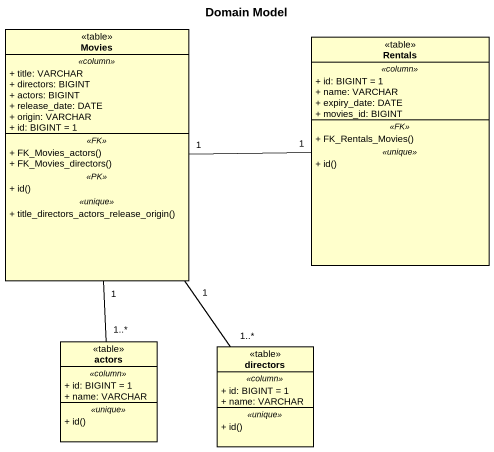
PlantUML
@startuml
title Domain Model
hide circle
hide empty members
skinparam classAttributeIconSize 0
class Movies <<table>> {
  .. <<column>> ..
  + title: VARCHAR
  + directors: BIGINT
  + actors: BIGINT
  + release_date: DATE
  + origin: VARCHAR
  + id: BIGINT = 1
  .. <<FK>> ..
  + FK_Movies_actors()
  + FK_Movies_directors()
  .. <<PK>> ..
  + id()
  .. <<unique>> ..
  + title_directors_actors_release_origin()
}
class Rentals <<table>> {
  .. <<column>> ..
  + id: BIGINT = 1
  + name: VARCHAR
  + expiry_date: DATE
  + movies_id: BIGINT
  .. <<FK>> ..
  + FK_Rentals_Movies()
  .. <<unique>> ..
  + id()
}
class actors <<table>> {
  .. <<column>> ..
  + id: BIGINT = 1
  + name: VARCHAR
  .. <<unique>> ..
  + id()
}
class directors <<table>> {
  .. <<column>> ..
  + id: BIGINT = 1
  + name: VARCHAR
  .. <<unique>> ..
  + id()
}
Movies "1" -- "1..*" actors
Movies "1" -- "1..*" directors
Rentals "1" -left- "1" Movies
@enduml
